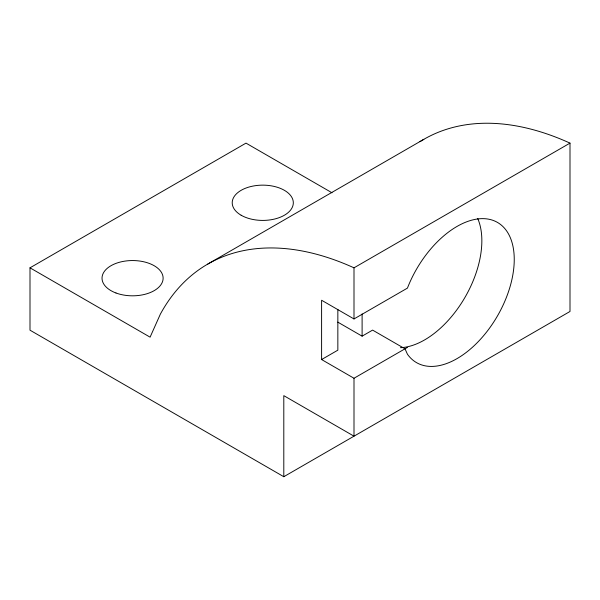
<?xml version="1.0" encoding="UTF-8"?>
<svg xmlns="http://www.w3.org/2000/svg" width="600" height="600" viewBox="0 0 600 600"><rect width="100%" height="100%" fill="white"/><g stroke="black" fill="none" stroke-linecap="round" stroke-linejoin="round"><path stroke-width="0.9" d="M419.97 141.66A343.657 198.413 60 0 1 570 143.115L570 311.475L283.8 476.715L30 330.18L30 267.825L246 143.123L332.01 192.78M207.817 264.045L423.817 139.335M30 267.825L150.09 337.163L160.365 314.13A343.657 198.413 60 0 1 354 267.825L570 143.115M407.438 347.4L354 378.255L321.6 359.543L321.6 300.248L354 318.952L407.438 288.105A80.948 46.74 -60 0 1 493.8 220.657A80.948 46.74 -60 0 1 493.8 321.923A80.948 46.74 -60 0 1 407.438 354.202L405 348.81L372.6 330.105L362.108 336.157L337.808 322.132M321.6 359.543L337.845 350.168L337.845 309.397M362.108 313.928L362.108 336.157M354 267.825L354 318.952M354 378.255L354 436.178L283.8 395.647L283.8 476.715M477.683 218.43A80.948 46.74 -60 0 1 464.002 299.032A80.948 46.74 -60 0 1 400.403 347.692M115.972 292.987A30.547 17.633 0 0 0 163.08 279.082A30.547 17.633 0 0 0 118.672 262.485A30.547 17.633 0 0 0 115.972 292.987M241.17 215.25A30.547 17.633 0 0 0 292.275 207.345A30.547 17.633 0 0 0 254.865 185.745A30.547 17.633 0 0 0 241.17 215.25"/></g></svg>
